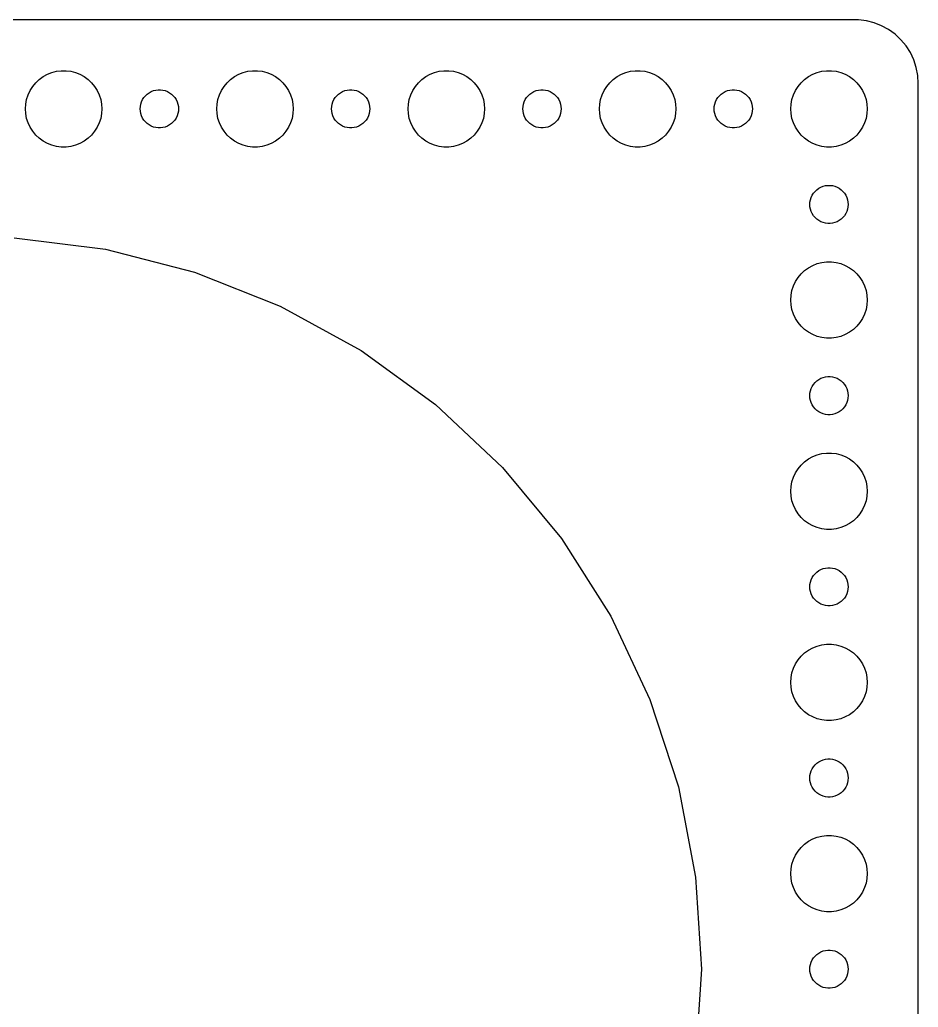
# Model space of a CAD drawing. Header units: metres. Extents: x -314 to 314, y -74 to 74.
# Drawn here: x 244.1 to 314.5, y -3 to 74.5 of the extents above; entities that cross this region are included whole.
import ezdxf

# ---------------------------------------------------------------- set-up
doc = ezdxf.new("R2010")
doc.units = ezdxf.units.M

msp = doc.modelspace()

# ---------------------------------------------------------------- linework, layer by layer
for p, q in [((309.814, 74.4901), (-309.814, 74.4901)), ((310.437, 74.4114), (309.814, 74.4901)), ((311.045, 74.2553), (310.437, 74.4114)), ((311.629, 74.0241), (311.045, 74.2553)), ((312.179, 73.7216), (311.629, 74.0241)), ((312.687, 73.3526), (312.179, 73.7216)), ((313.145, 72.9227), (312.687, 73.3526)), ((313.545, 72.4389), (313.145, 72.9227)), ((313.882, 71.9088), (313.545, 72.4389)), ((314.149, 71.3406), (313.882, 71.9088)), ((314.343, 70.7434), (314.149, 71.3406)), ((314.461, 70.1267), (314.343, 70.7434)), ((245.313, 69.5536), (245.588, 69.8115)), ((245.588, 69.8115), (245.893, 70.033)), ((245.893, 70.033), (246.223, 70.2145)), ((246.223, 70.2145), (246.573, 70.3532)), ((246.573, 70.3532), (246.938, 70.4469)), ((246.938, 70.4469), (247.312, 70.4941)), ((247.312, 70.4941), (247.688, 70.4941)), ((247.688, 70.4941), (248.062, 70.4469)), ((248.062, 70.4469), (248.427, 70.3532)), ((248.427, 70.3532), (248.777, 70.2145)), ((248.777, 70.2145), (249.107, 70.033)), ((249.107, 70.033), (249.412, 69.8115)), ((249.412, 69.8115), (249.687, 69.5536)), ((260.313, 69.5536), (260.588, 69.8115)), ((260.588, 69.8115), (260.893, 70.033)), ((260.893, 70.033), (261.223, 70.2145)), ((261.223, 70.2145), (261.573, 70.3532)), ((261.573, 70.3532), (261.938, 70.4469)), ((261.938, 70.4469), (262.312, 70.4941)), ((262.312, 70.4941), (262.688, 70.4941)), ((262.688, 70.4941), (263.062, 70.4469)), ((263.062, 70.4469), (263.427, 70.3532)), ((263.427, 70.3532), (263.777, 70.2145)), ((263.777, 70.2145), (264.107, 70.033)), ((264.107, 70.033), (264.412, 69.8115)), ((264.412, 69.8115), (264.687, 69.5536)), ((275.313, 69.5536), (275.588, 69.8115)), ((275.588, 69.8115), (275.893, 70.033)), ((275.893, 70.033), (276.223, 70.2145)), ((276.223, 70.2145), (276.573, 70.3532)), ((276.573, 70.3532), (276.938, 70.4469)), ((276.938, 70.4469), (277.312, 70.4941)), ((277.312, 70.4941), (277.688, 70.4941)), ((277.688, 70.4941), (278.062, 70.4469)), ((278.062, 70.4469), (278.427, 70.3532)), ((278.427, 70.3532), (278.777, 70.2145)), ((278.777, 70.2145), (279.107, 70.033)), ((279.107, 70.033), (279.412, 69.8115)), ((279.412, 69.8115), (279.687, 69.5536)), ((290.313, 69.5536), (290.588, 69.8115)), ((290.588, 69.8115), (290.893, 70.033)), ((290.893, 70.033), (291.223, 70.2145)), ((291.223, 70.2145), (291.573, 70.3532)), ((291.573, 70.3532), (291.938, 70.4469)), ((291.938, 70.4469), (292.312, 70.4941)), ((292.312, 70.4941), (292.688, 70.4941)), ((292.688, 70.4941), (293.062, 70.4469)), ((293.062, 70.4469), (293.427, 70.3532)), ((293.427, 70.3532), (293.777, 70.2145)), ((293.777, 70.2145), (294.107, 70.033)), ((294.107, 70.033), (294.412, 69.8115)), ((294.412, 69.8115), (294.687, 69.5536)), ((305.313, 69.5536), (305.588, 69.8115)), ((305.588, 69.8115), (305.893, 70.033)), ((305.893, 70.033), (306.223, 70.2145)), ((306.223, 70.2145), (306.573, 70.3532)), ((306.573, 70.3532), (306.938, 70.4469)), ((306.938, 70.4469), (307.312, 70.4941)), ((307.312, 70.4941), (307.688, 70.4941)), ((307.688, 70.4941), (308.062, 70.4469)), ((308.062, 70.4469), (308.427, 70.3532)), ((308.427, 70.3532), (308.777, 70.2145)), ((308.777, 70.2145), (309.107, 70.033)), ((309.107, 70.033), (309.412, 69.8115)), ((309.412, 69.8115), (309.687, 69.5536)), ((314.5, 69.5), (314.461, 70.1267)), ((244.871, 68.9453), (245.073, 69.2634)), ((245.073, 69.2634), (245.313, 69.5536)), ((249.687, 69.5536), (249.927, 69.2634)), ((249.927, 69.2634), (250.129, 68.9453)), ((254.536, 68.9266), (254.719, 68.9734)), ((254.719, 68.9734), (254.906, 68.997)), ((254.906, 68.997), (255.094, 68.997)), ((255.094, 68.997), (255.281, 68.9734)), ((255.281, 68.9734), (255.464, 68.9266)), ((259.871, 68.9453), (260.073, 69.2634)), ((260.073, 69.2634), (260.313, 69.5536)), ((264.687, 69.5536), (264.927, 69.2634)), ((264.927, 69.2634), (265.129, 68.9453)), ((269.536, 68.9266), (269.719, 68.9734)), ((269.719, 68.9734), (269.906, 68.997)), ((269.906, 68.997), (270.094, 68.997)), ((270.094, 68.997), (270.281, 68.9734)), ((270.281, 68.9734), (270.464, 68.9266)), ((274.871, 68.9453), (275.073, 69.2634)), ((275.073, 69.2634), (275.313, 69.5536)), ((279.687, 69.5536), (279.927, 69.2634)), ((279.927, 69.2634), (280.129, 68.9453)), ((284.536, 68.9266), (284.719, 68.9734)), ((284.719, 68.9734), (284.906, 68.997)), ((284.906, 68.997), (285.094, 68.997)), ((285.094, 68.997), (285.281, 68.9734)), ((285.281, 68.9734), (285.464, 68.9266)), ((289.871, 68.9453), (290.073, 69.2634)), ((290.073, 69.2634), (290.313, 69.5536)), ((294.687, 69.5536), (294.927, 69.2634)), ((294.927, 69.2634), (295.129, 68.9453)), ((299.536, 68.9266), (299.719, 68.9734)), ((299.719, 68.9734), (299.906, 68.997)), ((299.906, 68.997), (300.094, 68.997)), ((300.094, 68.997), (300.281, 68.9734)), ((300.281, 68.9734), (300.464, 68.9266)), ((304.871, 68.9453), (305.073, 69.2634)), ((305.073, 69.2634), (305.313, 69.5536)), ((309.687, 69.5536), (309.927, 69.2634)), ((309.927, 69.2634), (310.129, 68.9453)), ((314.5, -69.5), (314.5, 69.5)), ((244.524, 67.876), (244.594, 68.2461)), ((244.594, 68.2461), (244.711, 68.6044)), ((244.711, 68.6044), (244.871, 68.9453)), ((250.129, 68.9453), (250.289, 68.6044)), ((250.289, 68.6044), (250.406, 68.2461)), ((250.406, 68.2461), (250.476, 67.876)), ((253.605, 68.0522), (253.686, 68.2226)), ((253.686, 68.2226), (253.786, 68.3817)), ((253.786, 68.3817), (253.907, 68.5268)), ((253.907, 68.5268), (254.044, 68.6558)), ((254.044, 68.6558), (254.196, 68.7665)), ((254.196, 68.7665), (254.361, 68.8572)), ((254.361, 68.8572), (254.536, 68.9266)), ((255.464, 68.9266), (255.639, 68.8572)), ((255.639, 68.8572), (255.804, 68.7665)), ((255.804, 68.7665), (255.956, 68.6558)), ((255.956, 68.6558), (256.093, 68.5268)), ((256.093, 68.5268), (256.214, 68.3817)), ((256.214, 68.3817), (256.314, 68.2226)), ((256.314, 68.2226), (256.395, 68.0522)), ((259.524, 67.876), (259.594, 68.2461)), ((259.594, 68.2461), (259.711, 68.6044)), ((259.711, 68.6044), (259.871, 68.9453)), ((265.129, 68.9453), (265.289, 68.6044)), ((265.289, 68.6044), (265.406, 68.2461)), ((265.406, 68.2461), (265.476, 67.876)), ((268.605, 68.0522), (268.686, 68.2226)), ((268.686, 68.2226), (268.786, 68.3817)), ((268.786, 68.3817), (268.907, 68.5268)), ((268.907, 68.5268), (269.044, 68.6558)), ((269.044, 68.6558), (269.196, 68.7665)), ((269.196, 68.7665), (269.361, 68.8572)), ((269.361, 68.8572), (269.536, 68.9266)), ((270.464, 68.9266), (270.639, 68.8572)), ((270.639, 68.8572), (270.804, 68.7665)), ((270.804, 68.7665), (270.956, 68.6558)), ((270.956, 68.6558), (271.093, 68.5268)), ((271.093, 68.5268), (271.214, 68.3817)), ((271.214, 68.3817), (271.314, 68.2226)), ((271.314, 68.2226), (271.395, 68.0522)), ((274.524, 67.876), (274.594, 68.2461)), ((274.594, 68.2461), (274.711, 68.6044)), ((274.711, 68.6044), (274.871, 68.9453)), ((280.129, 68.9453), (280.289, 68.6044)), ((280.289, 68.6044), (280.406, 68.2461)), ((280.406, 68.2461), (280.476, 67.876)), ((283.605, 68.0522), (283.686, 68.2226)), ((283.686, 68.2226), (283.786, 68.3817)), ((283.786, 68.3817), (283.907, 68.5268)), ((283.907, 68.5268), (284.044, 68.6558)), ((284.044, 68.6558), (284.196, 68.7665)), ((284.196, 68.7665), (284.361, 68.8572)), ((284.361, 68.8572), (284.536, 68.9266)), ((285.464, 68.9266), (285.639, 68.8572)), ((285.639, 68.8572), (285.804, 68.7665)), ((285.804, 68.7665), (285.956, 68.6558)), ((285.956, 68.6558), (286.093, 68.5268)), ((286.093, 68.5268), (286.214, 68.3817)), ((286.214, 68.3817), (286.314, 68.2226)), ((286.314, 68.2226), (286.395, 68.0522)), ((289.524, 67.876), (289.594, 68.2461)), ((289.594, 68.2461), (289.711, 68.6044)), ((289.711, 68.6044), (289.871, 68.9453)), ((295.129, 68.9453), (295.289, 68.6044)), ((295.289, 68.6044), (295.406, 68.2461)), ((295.406, 68.2461), (295.476, 67.876)), ((298.605, 68.0522), (298.686, 68.2226)), ((298.686, 68.2226), (298.786, 68.3817)), ((298.786, 68.3817), (298.907, 68.5268)), ((298.907, 68.5268), (299.044, 68.6558)), ((299.044, 68.6558), (299.196, 68.7665)), ((299.196, 68.7665), (299.361, 68.8572)), ((299.361, 68.8572), (299.536, 68.9266)), ((300.464, 68.9266), (300.639, 68.8572)), ((300.639, 68.8572), (300.804, 68.7665)), ((300.804, 68.7665), (300.956, 68.6558)), ((300.956, 68.6558), (301.093, 68.5268)), ((301.093, 68.5268), (301.214, 68.3817)), ((301.214, 68.3817), (301.314, 68.2226)), ((301.314, 68.2226), (301.395, 68.0522)), ((304.524, 67.876), (304.594, 68.2461)), ((304.594, 68.2461), (304.711, 68.6044)), ((304.711, 68.6044), (304.871, 68.9453)), ((310.129, 68.9453), (310.289, 68.6044)), ((310.289, 68.6044), (310.406, 68.2461)), ((310.406, 68.2461), (310.476, 67.876)), ((244.5, 67.5), (244.524, 67.876)), ((244.524, 67.124), (244.5, 67.5)), ((250.476, 67.876), (250.5, 67.5)), ((250.5, 67.5), (250.476, 67.124)), ((253.5, 67.5), (253.512, 67.688)), ((253.512, 67.312), (253.5, 67.5)), ((253.512, 67.688), (253.547, 67.873)), ((253.547, 67.873), (253.605, 68.0522)), ((256.395, 68.0522), (256.453, 67.873)), ((256.453, 67.873), (256.488, 67.688)), ((256.488, 67.688), (256.5, 67.5)), ((256.5, 67.5), (256.488, 67.312)), ((259.5, 67.5), (259.524, 67.876)), ((259.524, 67.124), (259.5, 67.5)), ((265.476, 67.876), (265.5, 67.5)), ((265.5, 67.5), (265.476, 67.124)), ((268.5, 67.5), (268.512, 67.688)), ((268.512, 67.312), (268.5, 67.5)), ((268.512, 67.688), (268.547, 67.873)), ((268.547, 67.873), (268.605, 68.0522)), ((271.395, 68.0522), (271.453, 67.873)), ((271.453, 67.873), (271.488, 67.688)), ((271.488, 67.688), (271.5, 67.5)), ((271.5, 67.5), (271.488, 67.312)), ((274.5, 67.5), (274.524, 67.876)), ((274.524, 67.124), (274.5, 67.5)), ((280.476, 67.876), (280.5, 67.5)), ((280.5, 67.5), (280.476, 67.124)), ((283.5, 67.5), (283.512, 67.688)), ((283.512, 67.312), (283.5, 67.5)), ((283.512, 67.688), (283.547, 67.873)), ((283.547, 67.873), (283.605, 68.0522)), ((286.395, 68.0522), (286.453, 67.873)), ((286.453, 67.873), (286.488, 67.688)), ((286.488, 67.688), (286.5, 67.5)), ((286.5, 67.5), (286.488, 67.312)), ((289.5, 67.5), (289.524, 67.876)), ((289.524, 67.124), (289.5, 67.5)), ((295.476, 67.876), (295.5, 67.5)), ((295.5, 67.5), (295.476, 67.124)), ((298.5, 67.5), (298.512, 67.688)), ((298.512, 67.312), (298.5, 67.5)), ((298.512, 67.688), (298.547, 67.873)), ((298.547, 67.873), (298.605, 68.0522)), ((301.395, 68.0522), (301.453, 67.873)), ((301.453, 67.873), (301.488, 67.688)), ((301.488, 67.688), (301.5, 67.5)), ((301.5, 67.5), (301.488, 67.312)), ((304.5, 67.5), (304.524, 67.876)), ((304.524, 67.124), (304.5, 67.5)), ((310.476, 67.876), (310.5, 67.5)), ((310.5, 67.5), (310.476, 67.124)), ((244.594, 66.7539), (244.524, 67.124)), ((244.711, 66.3956), (244.594, 66.7539)), ((250.406, 66.7539), (250.289, 66.3956)), ((250.476, 67.124), (250.406, 66.7539)), ((253.547, 67.127), (253.512, 67.312)), ((253.605, 66.9478), (253.547, 67.127)), ((253.686, 66.7774), (253.605, 66.9478)), ((253.786, 66.6183), (253.686, 66.7774)), ((256.314, 66.7774), (256.214, 66.6183)), ((256.395, 66.9478), (256.314, 66.7774)), ((256.453, 67.127), (256.395, 66.9478)), ((256.488, 67.312), (256.453, 67.127)), ((259.594, 66.7539), (259.524, 67.124)), ((259.711, 66.3956), (259.594, 66.7539)), ((265.406, 66.7539), (265.289, 66.3956)), ((265.476, 67.124), (265.406, 66.7539)), ((268.547, 67.127), (268.512, 67.312)), ((268.605, 66.9478), (268.547, 67.127)), ((268.686, 66.7774), (268.605, 66.9478)), ((268.786, 66.6183), (268.686, 66.7774)), ((271.314, 66.7774), (271.214, 66.6183)), ((271.395, 66.9478), (271.314, 66.7774)), ((271.453, 67.127), (271.395, 66.9478)), ((271.488, 67.312), (271.453, 67.127)), ((274.594, 66.7539), (274.524, 67.124)), ((274.711, 66.3956), (274.594, 66.7539)), ((280.406, 66.7539), (280.289, 66.3956)), ((280.476, 67.124), (280.406, 66.7539)), ((283.547, 67.127), (283.512, 67.312)), ((283.605, 66.9478), (283.547, 67.127)), ((283.686, 66.7774), (283.605, 66.9478)), ((283.786, 66.6183), (283.686, 66.7774)), ((286.314, 66.7774), (286.214, 66.6183)), ((286.395, 66.9478), (286.314, 66.7774)), ((286.453, 67.127), (286.395, 66.9478)), ((286.488, 67.312), (286.453, 67.127)), ((289.594, 66.7539), (289.524, 67.124)), ((289.711, 66.3956), (289.594, 66.7539)), ((295.406, 66.7539), (295.289, 66.3956)), ((295.476, 67.124), (295.406, 66.7539)), ((298.547, 67.127), (298.512, 67.312)), ((298.605, 66.9478), (298.547, 67.127)), ((298.686, 66.7774), (298.605, 66.9478)), ((298.786, 66.6183), (298.686, 66.7774)), ((301.314, 66.7774), (301.214, 66.6183)), ((301.395, 66.9478), (301.314, 66.7774)), ((301.453, 67.127), (301.395, 66.9478)), ((301.488, 67.312), (301.453, 67.127)), ((304.594, 66.7539), (304.524, 67.124)), ((304.711, 66.3956), (304.594, 66.7539)), ((310.406, 66.7539), (310.289, 66.3956)), ((310.476, 67.124), (310.406, 66.7539)), ((244.871, 66.0547), (244.711, 66.3956)), ((245.073, 65.7366), (244.871, 66.0547)), ((250.129, 66.0547), (249.927, 65.7366)), ((250.289, 66.3956), (250.129, 66.0547)), ((253.907, 66.4732), (253.786, 66.6183)), ((254.044, 66.3442), (253.907, 66.4732)), ((254.196, 66.2335), (254.044, 66.3442)), ((254.361, 66.1428), (254.196, 66.2335)), ((254.536, 66.0734), (254.361, 66.1428)), ((254.719, 66.0266), (254.536, 66.0734)), ((254.906, 66.003), (254.719, 66.0266)), ((255.094, 66.003), (254.906, 66.003)), ((255.281, 66.0266), (255.094, 66.003)), ((255.464, 66.0734), (255.281, 66.0266)), ((255.639, 66.1428), (255.464, 66.0734)), ((255.804, 66.2335), (255.639, 66.1428)), ((255.956, 66.3442), (255.804, 66.2335)), ((256.093, 66.4732), (255.956, 66.3442)), ((256.214, 66.6183), (256.093, 66.4732)), ((259.871, 66.0547), (259.711, 66.3956)), ((260.073, 65.7366), (259.871, 66.0547)), ((265.129, 66.0547), (264.927, 65.7366)), ((265.289, 66.3956), (265.129, 66.0547)), ((268.907, 66.4732), (268.786, 66.6183)), ((269.044, 66.3442), (268.907, 66.4732)), ((269.196, 66.2335), (269.044, 66.3442)), ((269.361, 66.1428), (269.196, 66.2335)), ((269.536, 66.0734), (269.361, 66.1428)), ((269.719, 66.0266), (269.536, 66.0734)), ((269.906, 66.003), (269.719, 66.0266)), ((270.094, 66.003), (269.906, 66.003)), ((270.281, 66.0266), (270.094, 66.003)), ((270.464, 66.0734), (270.281, 66.0266)), ((270.639, 66.1428), (270.464, 66.0734)), ((270.804, 66.2335), (270.639, 66.1428)), ((270.956, 66.3442), (270.804, 66.2335)), ((271.093, 66.4732), (270.956, 66.3442)), ((271.214, 66.6183), (271.093, 66.4732)), ((274.871, 66.0547), (274.711, 66.3956)), ((275.073, 65.7366), (274.871, 66.0547)), ((280.129, 66.0547), (279.927, 65.7366)), ((280.289, 66.3956), (280.129, 66.0547)), ((283.907, 66.4732), (283.786, 66.6183)), ((284.044, 66.3442), (283.907, 66.4732)), ((284.196, 66.2335), (284.044, 66.3442)), ((284.361, 66.1428), (284.196, 66.2335)), ((284.536, 66.0734), (284.361, 66.1428)), ((284.719, 66.0266), (284.536, 66.0734)), ((284.906, 66.003), (284.719, 66.0266)), ((285.094, 66.003), (284.906, 66.003)), ((285.281, 66.0266), (285.094, 66.003)), ((285.464, 66.0734), (285.281, 66.0266)), ((285.639, 66.1428), (285.464, 66.0734)), ((285.804, 66.2335), (285.639, 66.1428)), ((285.956, 66.3442), (285.804, 66.2335)), ((286.093, 66.4732), (285.956, 66.3442)), ((286.214, 66.6183), (286.093, 66.4732)), ((289.871, 66.0547), (289.711, 66.3956)), ((290.073, 65.7366), (289.871, 66.0547)), ((295.129, 66.0547), (294.927, 65.7366)), ((295.289, 66.3956), (295.129, 66.0547)), ((298.907, 66.4732), (298.786, 66.6183)), ((299.044, 66.3442), (298.907, 66.4732)), ((299.196, 66.2335), (299.044, 66.3442)), ((299.361, 66.1428), (299.196, 66.2335)), ((299.536, 66.0734), (299.361, 66.1428)), ((299.719, 66.0266), (299.536, 66.0734)), ((299.906, 66.003), (299.719, 66.0266)), ((300.094, 66.003), (299.906, 66.003)), ((300.281, 66.0266), (300.094, 66.003)), ((300.464, 66.0734), (300.281, 66.0266)), ((300.639, 66.1428), (300.464, 66.0734)), ((300.804, 66.2335), (300.639, 66.1428)), ((300.956, 66.3442), (300.804, 66.2335)), ((301.093, 66.4732), (300.956, 66.3442)), ((301.214, 66.6183), (301.093, 66.4732)), ((304.871, 66.0547), (304.711, 66.3956)), ((305.073, 65.7366), (304.871, 66.0547)), ((310.129, 66.0547), (309.927, 65.7366)), ((310.289, 66.3956), (310.129, 66.0547)), ((245.313, 65.4464), (245.073, 65.7366)), ((245.588, 65.1885), (245.313, 65.4464)), ((245.893, 64.967), (245.588, 65.1885)), ((249.412, 65.1885), (249.107, 64.967)), ((249.687, 65.4464), (249.412, 65.1885)), ((249.927, 65.7366), (249.687, 65.4464)), ((260.313, 65.4464), (260.073, 65.7366)), ((260.588, 65.1885), (260.313, 65.4464)), ((260.893, 64.967), (260.588, 65.1885)), ((264.412, 65.1885), (264.107, 64.967)), ((264.687, 65.4464), (264.412, 65.1885)), ((264.927, 65.7366), (264.687, 65.4464)), ((275.313, 65.4464), (275.073, 65.7366)), ((275.588, 65.1885), (275.313, 65.4464)), ((275.893, 64.967), (275.588, 65.1885)), ((279.412, 65.1885), (279.107, 64.967)), ((279.687, 65.4464), (279.412, 65.1885)), ((279.927, 65.7366), (279.687, 65.4464)), ((290.313, 65.4464), (290.073, 65.7366)), ((290.588, 65.1885), (290.313, 65.4464)), ((290.893, 64.967), (290.588, 65.1885)), ((294.412, 65.1885), (294.107, 64.967)), ((294.687, 65.4464), (294.412, 65.1885)), ((294.927, 65.7366), (294.687, 65.4464)), ((305.313, 65.4464), (305.073, 65.7366)), ((305.588, 65.1885), (305.313, 65.4464)), ((305.893, 64.967), (305.588, 65.1885)), ((309.412, 65.1885), (309.107, 64.967)), ((309.687, 65.4464), (309.412, 65.1885)), ((309.927, 65.7366), (309.687, 65.4464)), ((246.223, 64.7855), (245.893, 64.967)), ((246.573, 64.6468), (246.223, 64.7855)), ((246.938, 64.5531), (246.573, 64.6468)), ((247.312, 64.5059), (246.938, 64.5531)), ((247.688, 64.5059), (247.312, 64.5059)), ((248.062, 64.5531), (247.688, 64.5059)), ((248.427, 64.6468), (248.062, 64.5531)), ((248.777, 64.7855), (248.427, 64.6468)), ((249.107, 64.967), (248.777, 64.7855)), ((261.223, 64.7855), (260.893, 64.967)), ((261.573, 64.6468), (261.223, 64.7855)), ((261.938, 64.5531), (261.573, 64.6468)), ((262.312, 64.5059), (261.938, 64.5531)), ((262.688, 64.5059), (262.312, 64.5059)), ((263.062, 64.5531), (262.688, 64.5059)), ((263.427, 64.6468), (263.062, 64.5531)), ((263.777, 64.7855), (263.427, 64.6468)), ((264.107, 64.967), (263.777, 64.7855)), ((276.223, 64.7855), (275.893, 64.967)), ((276.573, 64.6468), (276.223, 64.7855)), ((276.938, 64.5531), (276.573, 64.6468)), ((277.312, 64.5059), (276.938, 64.5531)), ((277.688, 64.5059), (277.312, 64.5059)), ((278.062, 64.5531), (277.688, 64.5059)), ((278.427, 64.6468), (278.062, 64.5531)), ((278.777, 64.7855), (278.427, 64.6468)), ((279.107, 64.967), (278.777, 64.7855)), ((291.223, 64.7855), (290.893, 64.967)), ((291.573, 64.6468), (291.223, 64.7855)), ((291.938, 64.5531), (291.573, 64.6468)), ((292.312, 64.5059), (291.938, 64.5531)), ((292.688, 64.5059), (292.312, 64.5059)), ((293.062, 64.5531), (292.688, 64.5059)), ((293.427, 64.6468), (293.062, 64.5531)), ((293.777, 64.7855), (293.427, 64.6468)), ((294.107, 64.967), (293.777, 64.7855)), ((306.223, 64.7855), (305.893, 64.967)), ((306.573, 64.6468), (306.223, 64.7855)), ((306.938, 64.5531), (306.573, 64.6468)), ((307.312, 64.5059), (306.938, 64.5531)), ((307.688, 64.5059), (307.312, 64.5059)), ((308.062, 64.5531), (307.688, 64.5059)), ((308.427, 64.6468), (308.062, 64.5531)), ((308.777, 64.7855), (308.427, 64.6468)), ((309.107, 64.967), (308.777, 64.7855)), ((306.544, 61.1558), (306.696, 61.2665)), ((306.696, 61.2665), (306.861, 61.3572)), ((306.861, 61.3572), (307.036, 61.4266)), ((307.036, 61.4266), (307.219, 61.4734)), ((307.219, 61.4734), (307.406, 61.497)), ((307.406, 61.497), (307.594, 61.497)), ((307.594, 61.497), (307.781, 61.4734)), ((307.781, 61.4734), (307.964, 61.4266)), ((307.964, 61.4266), (308.139, 61.3572)), ((308.139, 61.3572), (308.304, 61.2665)), ((308.304, 61.2665), (308.456, 61.1558)), ((306.047, 60.373), (306.105, 60.5522)), ((306.105, 60.5522), (306.186, 60.7226)), ((306.186, 60.7226), (306.286, 60.8817)), ((306.286, 60.8817), (306.407, 61.0268)), ((306.407, 61.0268), (306.544, 61.1558)), ((308.456, 61.1558), (308.593, 61.0268)), ((308.593, 61.0268), (308.714, 60.8817)), ((308.714, 60.8817), (308.814, 60.7226)), ((308.814, 60.7226), (308.895, 60.5522)), ((308.895, 60.5522), (308.953, 60.373)), ((306, 60), (306.012, 60.188)), ((306.012, 59.812), (306, 60)), ((306.012, 60.188), (306.047, 60.373)), ((306.047, 59.627), (306.012, 59.812)), ((308.953, 60.373), (308.988, 60.188)), ((308.988, 59.812), (308.953, 59.627)), ((308.988, 60.188), (309, 60)), ((309, 60), (308.988, 59.812)), ((306.105, 59.4478), (306.047, 59.627)), ((306.186, 59.2774), (306.105, 59.4478)), ((306.286, 59.1183), (306.186, 59.2774)), ((306.407, 58.9732), (306.286, 59.1183)), ((306.544, 58.8442), (306.407, 58.9732)), ((308.593, 58.9732), (308.456, 58.8442)), ((308.714, 59.1183), (308.593, 58.9732)), ((308.814, 59.2774), (308.714, 59.1183)), ((308.895, 59.4478), (308.814, 59.2774)), ((308.953, 59.627), (308.895, 59.4478)), ((306.696, 58.7335), (306.544, 58.8442)), ((306.861, 58.6428), (306.696, 58.7335)), ((307.036, 58.5734), (306.861, 58.6428)), ((307.219, 58.5266), (307.036, 58.5734)), ((307.406, 58.503), (307.219, 58.5266)), ((307.594, 58.503), (307.406, 58.503)), ((307.781, 58.5266), (307.594, 58.503)), ((307.964, 58.5734), (307.781, 58.5266)), ((308.139, 58.6428), (307.964, 58.5734)), ((308.304, 58.7335), (308.139, 58.6428)), ((308.456, 58.8442), (308.304, 58.7335)), ((243.61, 57.3865), (250.774, 56.4815)), ((250.774, 56.4815), (257.768, 54.6857)), ((305.588, 54.8115), (305.893, 55.033)), ((305.893, 55.033), (306.223, 55.2145)), ((306.223, 55.2145), (306.573, 55.3532)), ((306.573, 55.3532), (306.938, 55.4469)), ((306.938, 55.4469), (307.312, 55.4941)), ((307.312, 55.4941), (307.688, 55.4941)), ((307.688, 55.4941), (308.062, 55.4469)), ((308.062, 55.4469), (308.427, 55.3532)), ((308.427, 55.3532), (308.777, 55.2145)), ((308.777, 55.2145), (309.107, 55.033)), ((309.107, 55.033), (309.412, 54.8115)), ((257.768, 54.6857), (264.482, 52.0276)), ((304.871, 53.9453), (305.073, 54.2634)), ((305.073, 54.2634), (305.313, 54.5536)), ((305.313, 54.5536), (305.588, 54.8115)), ((309.412, 54.8115), (309.687, 54.5536)), ((309.687, 54.5536), (309.927, 54.2634)), ((309.927, 54.2634), (310.129, 53.9453)), ((304.594, 53.2461), (304.711, 53.6044)), ((304.711, 53.6044), (304.871, 53.9453)), ((310.129, 53.9453), (310.289, 53.6044)), ((310.289, 53.6044), (310.406, 53.2461)), ((304.5, 52.5), (304.524, 52.876)), ((304.524, 52.876), (304.594, 53.2461)), ((310.406, 53.2461), (310.476, 52.876)), ((310.476, 52.876), (310.5, 52.5)), ((264.482, 52.0276), (270.81, 48.5488)), ((304.524, 52.124), (304.5, 52.5)), ((304.594, 51.7539), (304.524, 52.124)), ((310.476, 52.124), (310.406, 51.7539)), ((310.5, 52.5), (310.476, 52.124)), ((304.711, 51.3956), (304.594, 51.7539)), ((304.871, 51.0547), (304.711, 51.3956)), ((310.289, 51.3956), (310.129, 51.0547)), ((310.406, 51.7539), (310.289, 51.3956)), ((305.073, 50.7366), (304.871, 51.0547)), ((305.313, 50.4464), (305.073, 50.7366)), ((305.588, 50.1885), (305.313, 50.4464)), ((309.687, 50.4464), (309.412, 50.1885)), ((309.927, 50.7366), (309.687, 50.4464)), ((310.129, 51.0547), (309.927, 50.7366)), ((305.893, 49.967), (305.588, 50.1885)), ((306.223, 49.7855), (305.893, 49.967)), ((306.573, 49.6468), (306.223, 49.7855)), ((306.938, 49.5531), (306.573, 49.6468)), ((308.427, 49.6468), (308.062, 49.5531)), ((308.777, 49.7855), (308.427, 49.6468)), ((309.107, 49.967), (308.777, 49.7855)), ((309.412, 50.1885), (309.107, 49.967)), ((307.312, 49.5059), (306.938, 49.5531)), ((307.688, 49.5059), (307.312, 49.5059)), ((308.062, 49.5531), (307.688, 49.5059)), ((270.81, 48.5488), (276.652, 44.3045)), ((307.219, 46.4734), (307.406, 46.497)), ((307.406, 46.497), (307.594, 46.497)), ((307.594, 46.497), (307.781, 46.4734)), ((306.105, 45.5522), (306.186, 45.7226)), ((306.186, 45.7226), (306.286, 45.8817)), ((306.286, 45.8817), (306.407, 46.0268)), ((306.407, 46.0268), (306.544, 46.1558)), ((306.544, 46.1558), (306.696, 46.2665)), ((306.696, 46.2665), (306.861, 46.3572)), ((306.861, 46.3572), (307.036, 46.4266)), ((307.036, 46.4266), (307.219, 46.4734)), ((307.781, 46.4734), (307.964, 46.4266)), ((307.964, 46.4266), (308.139, 46.3572)), ((308.139, 46.3572), (308.304, 46.2665)), ((308.304, 46.2665), (308.456, 46.1558)), ((308.456, 46.1558), (308.593, 46.0268)), ((308.593, 46.0268), (308.714, 45.8817)), ((308.714, 45.8817), (308.814, 45.7226)), ((308.814, 45.7226), (308.895, 45.5522)), ((306, 45), (306.012, 45.188)), ((306.012, 44.812), (306, 45)), ((306.012, 45.188), (306.047, 45.373)), ((306.047, 45.373), (306.105, 45.5522)), ((308.895, 45.5522), (308.953, 45.373)), ((308.953, 45.373), (308.988, 45.188)), ((308.988, 45.188), (309, 45)), ((309, 45), (308.988, 44.812)), ((276.652, 44.3045), (281.916, 39.3615)), ((306.047, 44.627), (306.012, 44.812)), ((306.105, 44.4478), (306.047, 44.627)), ((306.186, 44.2774), (306.105, 44.4478)), ((306.286, 44.1183), (306.186, 44.2774)), ((308.814, 44.2774), (308.714, 44.1183)), ((308.895, 44.4478), (308.814, 44.2774)), ((308.953, 44.627), (308.895, 44.4478)), ((308.988, 44.812), (308.953, 44.627)), ((306.407, 43.9732), (306.286, 44.1183)), ((306.544, 43.8442), (306.407, 43.9732)), ((306.696, 43.7335), (306.544, 43.8442)), ((306.861, 43.6428), (306.696, 43.7335)), ((307.036, 43.5734), (306.861, 43.6428)), ((307.219, 43.5266), (307.036, 43.5734)), ((307.406, 43.503), (307.219, 43.5266)), ((307.594, 43.503), (307.406, 43.503)), ((307.781, 43.5266), (307.594, 43.503)), ((307.964, 43.5734), (307.781, 43.5266)), ((308.139, 43.6428), (307.964, 43.5734)), ((308.304, 43.7335), (308.139, 43.6428)), ((308.456, 43.8442), (308.304, 43.7335)), ((308.593, 43.9732), (308.456, 43.8442)), ((308.714, 44.1183), (308.593, 43.9732)), ((306.223, 40.2145), (306.573, 40.3532)), ((306.573, 40.3532), (306.938, 40.4469)), ((306.938, 40.4469), (307.312, 40.4941)), ((307.312, 40.4941), (307.688, 40.4941)), ((307.688, 40.4941), (308.062, 40.4469)), ((308.062, 40.4469), (308.427, 40.3532)), ((308.427, 40.3532), (308.777, 40.2145)), ((305.073, 39.2634), (305.313, 39.5536)), ((305.313, 39.5536), (305.588, 39.8115)), ((305.588, 39.8115), (305.893, 40.033)), ((305.893, 40.033), (306.223, 40.2145)), ((308.777, 40.2145), (309.107, 40.033)), ((309.107, 40.033), (309.412, 39.8115)), ((309.412, 39.8115), (309.687, 39.5536)), ((309.687, 39.5536), (309.927, 39.2634)), ((281.916, 39.3615), (286.518, 33.7977)), ((304.711, 38.6044), (304.871, 38.9453)), ((304.871, 38.9453), (305.073, 39.2634)), ((309.927, 39.2634), (310.129, 38.9453)), ((310.129, 38.9453), (310.289, 38.6044)), ((304.524, 37.876), (304.594, 38.2461)), ((304.594, 38.2461), (304.711, 38.6044)), ((310.289, 38.6044), (310.406, 38.2461)), ((310.406, 38.2461), (310.476, 37.876)), ((304.5, 37.5), (304.524, 37.876)), ((304.524, 37.124), (304.5, 37.5)), ((310.476, 37.876), (310.5, 37.5)), ((310.5, 37.5), (310.476, 37.124)), ((304.594, 36.7539), (304.524, 37.124)), ((304.711, 36.3956), (304.594, 36.7539)), ((310.406, 36.7539), (310.289, 36.3956)), ((310.476, 37.124), (310.406, 36.7539)), ((304.871, 36.0547), (304.711, 36.3956)), ((305.073, 35.7366), (304.871, 36.0547)), ((305.313, 35.4464), (305.073, 35.7366)), ((309.927, 35.7366), (309.687, 35.4464)), ((310.129, 36.0547), (309.927, 35.7366)), ((310.289, 36.3956), (310.129, 36.0547)), ((305.588, 35.1885), (305.313, 35.4464)), ((305.893, 34.967), (305.588, 35.1885)), ((306.223, 34.7855), (305.893, 34.967)), ((309.107, 34.967), (308.777, 34.7855)), ((309.412, 35.1885), (309.107, 34.967)), ((309.687, 35.4464), (309.412, 35.1885)), ((306.573, 34.6468), (306.223, 34.7855)), ((306.938, 34.5531), (306.573, 34.6468)), ((307.312, 34.5059), (306.938, 34.5531)), ((307.688, 34.5059), (307.312, 34.5059)), ((308.062, 34.5531), (307.688, 34.5059)), ((308.427, 34.6468), (308.062, 34.5531)), ((308.777, 34.7855), (308.427, 34.6468)), ((286.518, 33.7977), (290.388, 27.7008)), ((306.286, 30.8817), (306.407, 31.0268)), ((306.407, 31.0268), (306.544, 31.1558)), ((306.544, 31.1558), (306.696, 31.2665)), ((306.696, 31.2665), (306.861, 31.3572)), ((306.861, 31.3572), (307.036, 31.4266)), ((307.036, 31.4266), (307.219, 31.4734)), ((307.219, 31.4734), (307.406, 31.497)), ((307.406, 31.497), (307.594, 31.497)), ((307.594, 31.497), (307.781, 31.4734)), ((307.781, 31.4734), (307.964, 31.4266)), ((307.964, 31.4266), (308.139, 31.3572)), ((308.139, 31.3572), (308.304, 31.2665)), ((308.304, 31.2665), (308.456, 31.1558)), ((308.456, 31.1558), (308.593, 31.0268)), ((308.593, 31.0268), (308.714, 30.8817)), ((306.012, 30.188), (306.047, 30.373)), ((306.047, 30.373), (306.105, 30.5522)), ((306.105, 30.5522), (306.186, 30.7226)), ((306.186, 30.7226), (306.286, 30.8817)), ((308.714, 30.8817), (308.814, 30.7226)), ((308.814, 30.7226), (308.895, 30.5522)), ((308.895, 30.5522), (308.953, 30.373)), ((308.953, 30.373), (308.988, 30.188)), ((306, 30), (306.012, 30.188)), ((306.012, 29.812), (306, 30)), ((306.047, 29.627), (306.012, 29.812)), ((306.105, 29.4478), (306.047, 29.627)), ((306.186, 29.2774), (306.105, 29.4478)), ((308.895, 29.4478), (308.814, 29.2774)), ((308.953, 29.627), (308.895, 29.4478)), ((308.988, 29.812), (308.953, 29.627)), ((308.988, 30.188), (309, 30)), ((309, 30), (308.988, 29.812)), ((306.286, 29.1183), (306.186, 29.2774)), ((306.407, 28.9732), (306.286, 29.1183)), ((306.544, 28.8442), (306.407, 28.9732)), ((306.696, 28.7335), (306.544, 28.8442)), ((306.861, 28.6427), (306.696, 28.7335)), ((308.304, 28.7335), (308.139, 28.6427)), ((308.456, 28.8442), (308.304, 28.7335)), ((308.593, 28.9732), (308.456, 28.8442)), ((308.714, 29.1183), (308.593, 28.9732)), ((308.814, 29.2774), (308.714, 29.1183)), ((307.036, 28.5734), (306.861, 28.6427)), ((307.219, 28.5266), (307.036, 28.5734)), ((307.406, 28.503), (307.219, 28.5266)), ((307.594, 28.503), (307.406, 28.503)), ((307.781, 28.5266), (307.594, 28.503)), ((307.964, 28.5734), (307.781, 28.5266)), ((308.139, 28.6427), (307.964, 28.5734)), ((290.388, 27.7008), (293.462, 21.1672)), ((305.313, 24.5536), (305.588, 24.8115)), ((305.588, 24.8115), (305.893, 25.033)), ((305.893, 25.033), (306.223, 25.2145)), ((306.223, 25.2145), (306.573, 25.3532)), ((306.573, 25.3532), (306.938, 25.4469)), ((306.938, 25.4469), (307.312, 25.4941)), ((307.312, 25.4941), (307.688, 25.4941)), ((307.688, 25.4941), (308.062, 25.4469)), ((308.062, 25.4469), (308.427, 25.3532)), ((308.427, 25.3532), (308.777, 25.2145)), ((308.777, 25.2145), (309.107, 25.033)), ((309.107, 25.033), (309.412, 24.8115)), ((309.412, 24.8115), (309.687, 24.5536)), ((304.871, 23.9453), (305.073, 24.2634)), ((305.073, 24.2634), (305.313, 24.5536)), ((309.687, 24.5536), (309.927, 24.2634)), ((309.927, 24.2634), (310.129, 23.9453)), ((304.524, 22.876), (304.594, 23.2461)), ((304.594, 23.2461), (304.711, 23.6044)), ((304.711, 23.6044), (304.871, 23.9453)), ((310.129, 23.9453), (310.289, 23.6044)), ((310.289, 23.6044), (310.406, 23.2461)), ((310.406, 23.2461), (310.476, 22.876)), ((304.5, 22.5), (304.524, 22.876)), ((304.524, 22.124), (304.5, 22.5)), ((310.476, 22.876), (310.5, 22.5)), ((310.5, 22.5), (310.476, 22.124)), ((304.594, 21.7539), (304.524, 22.124)), ((304.711, 21.3956), (304.594, 21.7539)), ((310.406, 21.7539), (310.289, 21.3956)), ((310.476, 22.124), (310.406, 21.7539)), ((293.462, 21.1672), (295.694, 14.2997)), ((304.871, 21.0547), (304.711, 21.3956)), ((305.073, 20.7366), (304.871, 21.0547)), ((310.129, 21.0547), (309.927, 20.7366)), ((310.289, 21.3956), (310.129, 21.0547)), ((305.313, 20.4464), (305.073, 20.7366)), ((305.588, 20.1884), (305.313, 20.4464)), ((305.893, 19.967), (305.588, 20.1884)), ((309.412, 20.1884), (309.107, 19.967)), ((309.687, 20.4464), (309.412, 20.1884)), ((309.927, 20.7366), (309.687, 20.4464)), ((306.223, 19.7855), (305.893, 19.967)), ((306.573, 19.6468), (306.223, 19.7855)), ((306.938, 19.5531), (306.573, 19.6468)), ((307.312, 19.5059), (306.938, 19.5531)), ((307.688, 19.5059), (307.312, 19.5059)), ((308.062, 19.5531), (307.688, 19.5059)), ((308.427, 19.6468), (308.062, 19.5531)), ((308.777, 19.7855), (308.427, 19.6468)), ((309.107, 19.967), (308.777, 19.7855)), ((306.696, 16.2665), (306.861, 16.3572)), ((306.861, 16.3572), (307.036, 16.4266)), ((307.036, 16.4266), (307.219, 16.4734)), ((307.219, 16.4734), (307.406, 16.497)), ((307.406, 16.497), (307.594, 16.497)), ((307.594, 16.497), (307.781, 16.4734)), ((307.781, 16.4734), (307.964, 16.4266)), ((307.964, 16.4266), (308.139, 16.3572)), ((308.139, 16.3572), (308.304, 16.2665)), ((306.047, 15.373), (306.105, 15.5522)), ((306.105, 15.5522), (306.186, 15.7226)), ((306.186, 15.7226), (306.286, 15.8817)), ((306.286, 15.8817), (306.407, 16.0268)), ((306.407, 16.0268), (306.544, 16.1558)), ((306.544, 16.1558), (306.696, 16.2665)), ((308.304, 16.2665), (308.456, 16.1558)), ((308.456, 16.1558), (308.593, 16.0268)), ((308.593, 16.0268), (308.714, 15.8817)), ((308.714, 15.8817), (308.814, 15.7226)), ((308.814, 15.7226), (308.895, 15.5522)), ((308.895, 15.5522), (308.953, 15.373)), ((306, 15), (306.012, 15.188)), ((306.012, 14.812), (306, 15)), ((306.012, 15.188), (306.047, 15.373)), ((306.047, 14.627), (306.012, 14.812)), ((308.953, 15.373), (308.988, 15.188)), ((308.988, 14.812), (308.953, 14.627)), ((308.988, 15.188), (309, 15)), ((309, 15), (308.988, 14.812)), ((295.694, 14.2997), (297.047, 7.20665)), ((306.105, 14.4478), (306.047, 14.627)), ((306.186, 14.2774), (306.105, 14.4478)), ((306.286, 14.1183), (306.186, 14.2774)), ((306.407, 13.9732), (306.286, 14.1183)), ((306.544, 13.8442), (306.407, 13.9732)), ((308.593, 13.9732), (308.456, 13.8442)), ((308.714, 14.1183), (308.593, 13.9732)), ((308.814, 14.2774), (308.714, 14.1183)), ((308.895, 14.4478), (308.814, 14.2774)), ((308.953, 14.627), (308.895, 14.4478)), ((306.696, 13.7335), (306.544, 13.8442)), ((306.861, 13.6427), (306.696, 13.7335)), ((307.036, 13.5734), (306.861, 13.6427)), ((307.219, 13.5266), (307.036, 13.5734)), ((307.406, 13.5029), (307.219, 13.5266)), ((307.594, 13.5029), (307.406, 13.5029)), ((307.781, 13.5266), (307.594, 13.5029)), ((307.964, 13.5734), (307.781, 13.5266)), ((308.139, 13.6427), (307.964, 13.5734)), ((308.304, 13.7335), (308.139, 13.6427)), ((308.456, 13.8442), (308.304, 13.7335)), ((305.893, 10.033), (306.223, 10.2145)), ((306.223, 10.2145), (306.573, 10.3532)), ((306.573, 10.3532), (306.938, 10.4469)), ((306.938, 10.4469), (307.312, 10.4941)), ((307.312, 10.4941), (307.688, 10.4941)), ((307.688, 10.4941), (308.062, 10.4469)), ((308.062, 10.4469), (308.427, 10.3532)), ((308.427, 10.3532), (308.777, 10.2145)), ((308.777, 10.2145), (309.107, 10.033)), ((305.073, 9.26335), (305.313, 9.55363)), ((305.313, 9.55363), (305.588, 9.81154)), ((305.588, 9.81154), (305.893, 10.033)), ((309.107, 10.033), (309.412, 9.81154)), ((309.412, 9.81154), (309.687, 9.55363)), ((309.687, 9.55363), (309.927, 9.26335)), ((304.594, 8.24606), (304.711, 8.60437)), ((304.711, 8.60437), (304.871, 8.94525)), ((304.871, 8.94525), (305.073, 9.26335)), ((309.927, 9.26335), (310.129, 8.94525)), ((310.129, 8.94525), (310.289, 8.60437)), ((310.289, 8.60437), (310.406, 8.24606)), ((304.5, 7.5), (304.524, 7.87599)), ((304.524, 7.87599), (304.594, 8.24606)), ((310.406, 8.24606), (310.476, 7.87599)), ((310.476, 7.87599), (310.5, 7.5)), ((297.047, 7.20665), (297.5, 0)), ((304.524, 7.12399), (304.5, 7.5)), ((304.594, 6.75392), (304.524, 7.12399)), ((310.476, 7.12399), (310.406, 6.75392)), ((310.5, 7.5), (310.476, 7.12399)), ((304.711, 6.39561), (304.594, 6.75392)), ((304.871, 6.05473), (304.711, 6.39561)), ((310.289, 6.39561), (310.129, 6.05473)), ((310.406, 6.75392), (310.289, 6.39561)), ((305.073, 5.73663), (304.871, 6.05473)), ((305.313, 5.44635), (305.073, 5.73663)), ((305.588, 5.18845), (305.313, 5.44635)), ((309.687, 5.44635), (309.412, 5.18845)), ((309.927, 5.73663), (309.687, 5.44635)), ((310.129, 6.05473), (309.927, 5.73663)), ((305.893, 4.96701), (305.588, 5.18845)), ((306.223, 4.78551), (305.893, 4.96701)), ((306.573, 4.64682), (306.223, 4.78551)), ((308.777, 4.78551), (308.427, 4.64682)), ((309.107, 4.96701), (308.777, 4.78551)), ((309.412, 5.18845), (309.107, 4.96701)), ((306.938, 4.55313), (306.573, 4.64682)), ((307.312, 4.50591), (306.938, 4.55313)), ((307.688, 4.50591), (307.312, 4.50591)), ((308.062, 4.55313), (307.688, 4.50591)), ((308.427, 4.64682), (308.062, 4.55313)), ((306.186, 0.72263), (306.286, 0.88167)), ((306.286, 0.88167), (306.407, 1.02681)), ((306.407, 1.02681), (306.544, 1.15576)), ((306.544, 1.15576), (306.696, 1.26648)), ((306.696, 1.26648), (306.861, 1.35724)), ((306.861, 1.35724), (307.036, 1.42657)), ((307.036, 1.42657), (307.219, 1.47342)), ((307.219, 1.47342), (307.406, 1.49704)), ((307.406, 1.49704), (307.594, 1.49704)), ((307.594, 1.49704), (307.781, 1.47342)), ((307.781, 1.47342), (307.964, 1.42657)), ((307.964, 1.42657), (308.139, 1.35724)), ((308.139, 1.35724), (308.304, 1.26648)), ((308.304, 1.26648), (308.456, 1.15576)), ((308.456, 1.15576), (308.593, 1.02681)), ((308.593, 1.02681), (308.714, 0.88167)), ((308.714, 0.88167), (308.814, 0.72263)), ((297.5, 0), (297.047, -7.20665)), ((306, 0), (306.012, 0.18799)), ((306.012, -0.18799), (306, 0)), ((306.012, 0.18799), (306.047, 0.37303)), ((306.047, 0.37303), (306.105, 0.55219)), ((306.105, 0.55219), (306.186, 0.72263)), ((308.814, 0.72263), (308.895, 0.55219)), ((308.895, 0.55219), (308.953, 0.37303)), ((308.953, 0.37303), (308.988, 0.18799)), ((308.988, 0.18799), (309, 0)), ((309, 0), (308.988, -0.18799)), ((306.047, -0.37303), (306.012, -0.18799)), ((306.105, -0.55219), (306.047, -0.37303)), ((306.186, -0.72263), (306.105, -0.55219)), ((306.286, -0.88167), (306.186, -0.72263)), ((308.814, -0.72263), (308.714, -0.88167)), ((308.895, -0.55219), (308.814, -0.72263)), ((308.953, -0.37303), (308.895, -0.55219)), ((308.988, -0.18799), (308.953, -0.37303)), ((306.407, -1.02681), (306.286, -0.88167)), ((306.544, -1.15576), (306.407, -1.02681)), ((306.696, -1.26648), (306.544, -1.15576)), ((306.861, -1.35724), (306.696, -1.26648)), ((307.036, -1.42657), (306.861, -1.35724)), ((307.219, -1.47342), (307.036, -1.42657)), ((307.406, -1.49704), (307.219, -1.47342)), ((307.594, -1.49704), (307.406, -1.49704)), ((307.781, -1.47342), (307.594, -1.49704)), ((307.964, -1.42657), (307.781, -1.47342)), ((308.139, -1.35724), (307.964, -1.42657)), ((308.304, -1.26648), (308.139, -1.35724)), ((308.456, -1.15576), (308.304, -1.26648)), ((308.593, -1.02681), (308.456, -1.15576)), ((308.714, -0.88167), (308.593, -1.02681))]:
    msp.add_line(p, q)

doc.saveas('drawing.dxf')
